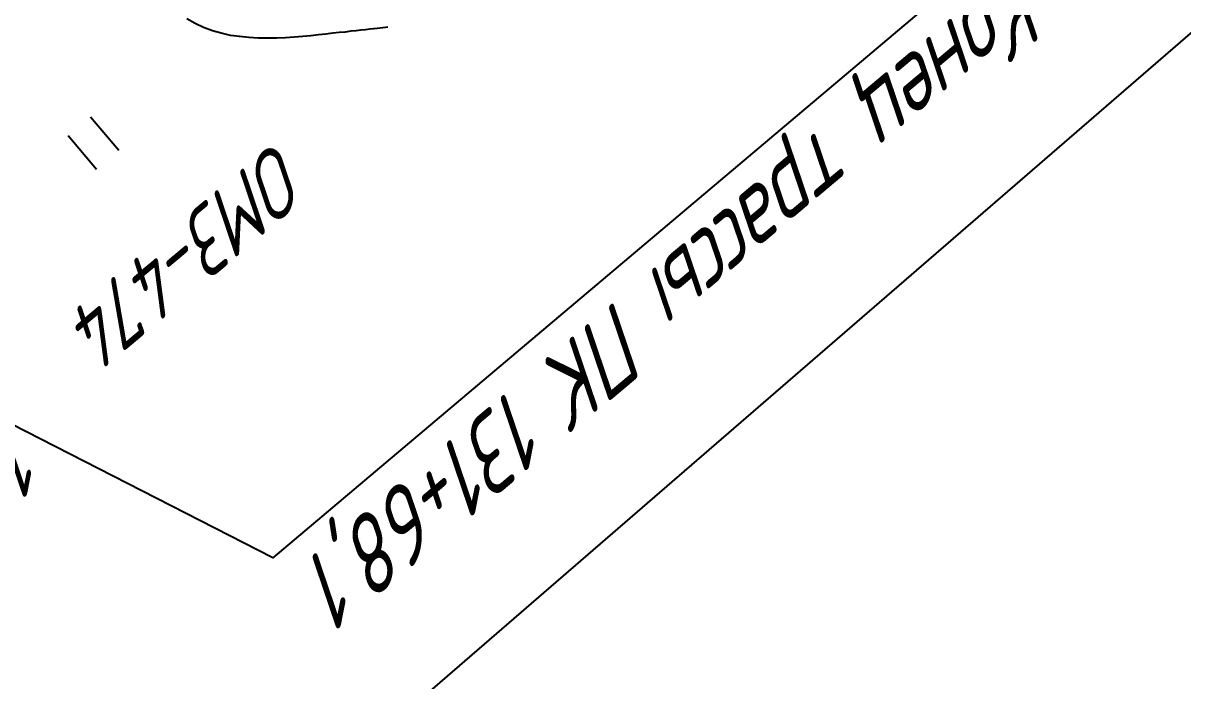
# Model space of a CAD drawing. Header units: millimetres. Extents: x -698 to 8131, y -704 to 4503.
# Drawn here: x 7751.8 to 7815.3, y -622.4 to -586.4 of the extents above; entities that cross this region are included whole.
import ezdxf
from ezdxf import colors
from ezdxf.entities.mleader import LeaderData, LeaderLine
from ezdxf.math import Vec2, Vec3

# ---------------------------------------------------------------- set-up
doc = ezdxf.new("R2010")
doc.units = ezdxf.units.MM
doc.linetypes.add('CONTI', pattern=[0])
for name, color, linetype in [('GOR_BDEFAULT', 212, 'CONTI'), ('NAD_MDEFAULT', 7, 'CONTI'), ('USLZNDEFAULT', 7, 'CONTI'), ('Выноски', 250, 'Continuous')]:
    doc.layers.add(name, color=color, linetype=linetype)
doc.styles.add('eskd', font='isocpeui.ttf', dxfattribs={"width": 1.2})
doc.styles.add('ГОСТ', font='isocpeui.ttf', dxfattribs={"height": 4})

# ---------------------------------------------------------------- blocks, each defined once
blk = doc.blocks.new('BL_2011')
at = {"color": 0}
for p, q in [((0, 0), (0, 2.4)), ((1.6, 0), (1.6, 2.4))]:
    blk.add_line(p, q, dxfattribs=at)

msp = doc.modelspace()

# ---------------------------------------------------------------- linework, layer by layer
at = {"linetype": 'Continuous'}
msp.add_lwpolyline([(7806.556096575214, -580.9580009391943), (7765.463087286791, -615.624774062861), (7724.109031610473, -594.5003270822058)], dxfattribs=at)
at = {"layer": 'GOR_BDEFAULT', "color": 212, "elevation": 112, "flags": 128}
msp.add_lwpolyline([(7771.75903161102, -586.5803290827612), (7771.629031611074, -586.600325083215), (7771.48903161106, -586.6103270834724), (7771.339031611036, -586.6303240832353), (7771.169031611053, -586.6503280837501), (7770.969031611041, -586.6703250825817), (7770.769031611029, -586.690322083276), (7770.539031611048, -586.7203280831168), (7770.289031611048, -586.7403250828797), (7770.019031611029, -586.7703230835909), (7769.72903161105, -586.8003220826799), (7769.419031611053, -586.8403230829576), (7769.089031611036, -586.870322082978), (7768.73903161106, -586.9103230832557), (7768.359031611055, -586.9503240835334), (7767.959031611032, -586.9903250828797), (7767.539031611048, -587.0403280834148), (7767.099031611046, -587.0803290827612), (7766.629031611074, -587.120322082978), (7766.149031611034, -587.1503280837501), (7765.659031611043, -587.1703250825817), (7765.169031611053, -587.1803270828391), (7764.659031611043, -587.1703250825817), (7764.149031611034, -587.1403260834927), (7763.639031611025, -587.0903230829576), (7763.139031611025, -587.0203230835909), (7762.639031611025, -586.9103230832557), (7762.149031611034, -586.7703230835909), (7761.669031611053, -586.5903230829576), (7761.199031611022, -586.3803240832353), (7760.75903161102, -586.120322082978)], dxfattribs=at)

# ---------------------------------------------------------------- block references
at = {"layer": 'USLZNDEFAULT', "color": 7, "rotation": 40}
msp.add_blockref('BL_2011', (7755.799031611057, -594.3603270834724), dxfattribs=at)

# ---------------------------------------------------------------- texts
at = {"layer": 'NAD_MDEFAULT', "color": 7, "style": 'eskd', "oblique": 10, "width": 0.8}
for s, height, rotation, p in [('Конец трассы ПК 131+68,1', 4, 220.066416, (7806.28958361106, -582.9525890833179)), (' ОМЗ-474', 3.5, 220, (7767.143044611081, -591.4975290827865)), (' 111.382', 3.5, 220, (7752.743428611013, -607.0069350831623))]:
    msp.add_text(s, height=height, rotation=rotation, dxfattribs=at).set_placement(p)

# ---------------------------------------------------------------- leaders
at = {"layer": 'Выноски', "linetype": 'Continuous'}
ml = msp.add_multileader_mtext('Standard', dxfattribs=at)
ml.set_content('Граница работа по примыканию', color=256, style='ГОСТ')
ml.set_leader_properties()
ml.build(insert=Vec2(0, 0))
ml.multileader.update_dxf_attribs({"text_left_attachment_type": 5, "text_right_attachment_type": 5, "dogleg_length": 0, "arrow_head_size": 0.18})
ctx = ml.context
ctx.base_point, ctx.char_height, ctx.arrow_head_size, ctx.landing_gap_size, ctx.plane_origin, ctx.plane_x_axis, ctx.plane_y_axis = Vec3(7763.627875877972, -631.9573038526291), 5, 0.18, 0, Vec3(7832.712949703235, -692.1422308449114), Vec3(-0.7563328253444311, -0.6541870201299551), Vec3(0.6541870201299551, -0.7563328253444311)
ctx.left_attachment, ctx.right_attachment = 5, 5
notes = []
notes.append((ctx, [(0, (1, 1, 0), (7763.627875877972, -631.9573038526291), (-0.7563328253444311, -0.6541870201299551), 0, [(0, [(7728.799390014659, -607.8765310448075)], 0, [])])]))
ctx.mtext.insert, ctx.mtext.text_direction, ctx.mtext.rotation, ctx.mtext.flow_direction = Vec3(7767.836369931689, -636.8229188833798), Vec3(-0.7563328253444311, -0.6541870201299551), 3.854699876732505, 5
for ctx, leaders in notes:
    for number, flags, end, landing, length, lines in leaders:
        leader = LeaderData()
        leader.index, (leader.has_last_leader_line, leader.has_dogleg_vector, leader.attachment_direction) = number, flags
        leader.last_leader_point, leader.dogleg_vector, leader.dogleg_length = Vec3(end), Vec3(landing), length
        for number, points, colour, breaks in lines:
            line = LeaderLine()
            line.index, line.vertices, line.color, line.breaks = number, Vec3.list(points), colors.encode_raw_color(colour), breaks
            leader.lines.append(line)
        ctx.leaders.append(leader)

doc.saveas('drawing.dxf')
